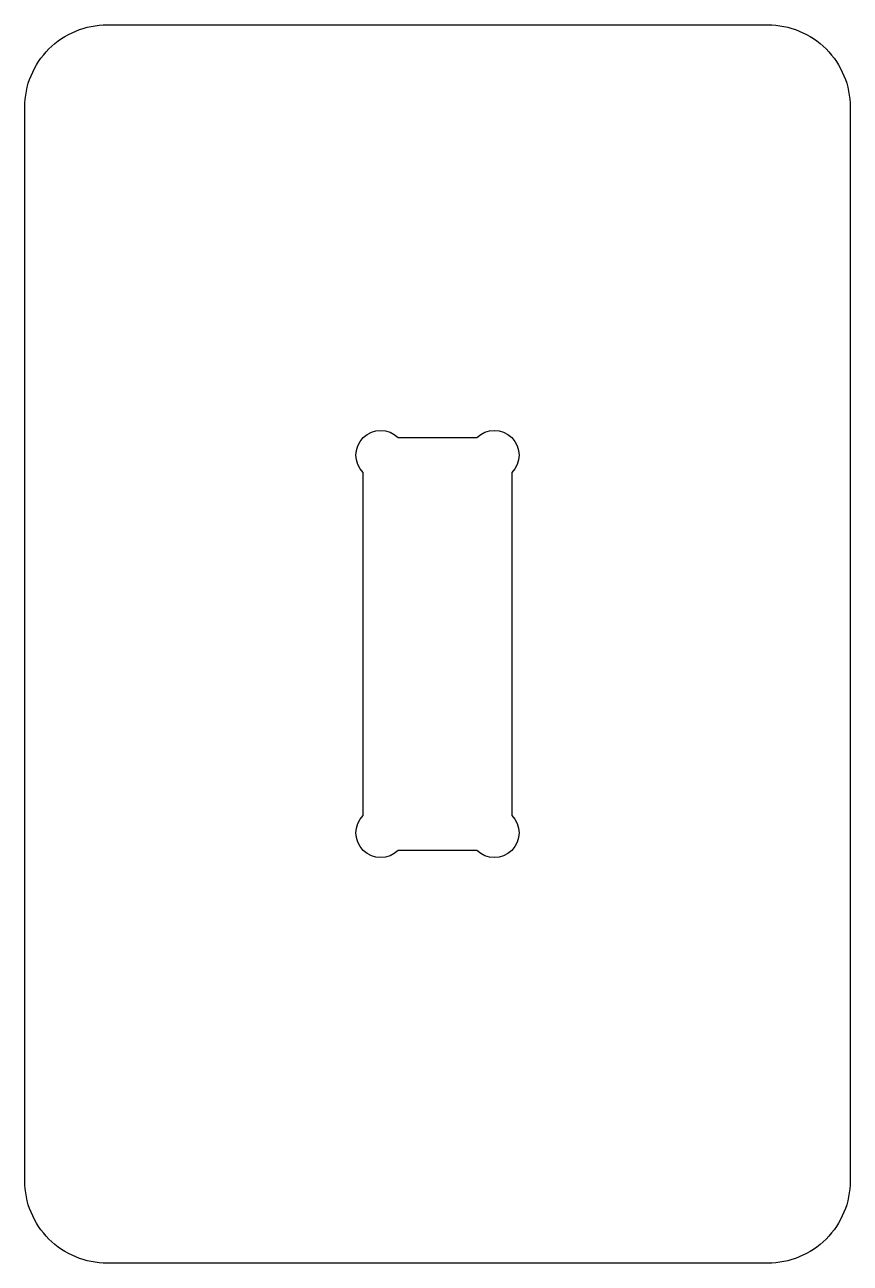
# Model space of a CAD drawing. Header units: millimetres. Extents: x -59 to 41, y -150 to 0.
import ezdxf

# ---------------------------------------------------------------- set-up
doc = ezdxf.new("R2010")
doc.units = ezdxf.units.MM
doc.layers.get('0').update_dxf_attribs({"linetype": 'CONTINUOUS'})

msp = doc.modelspace()

# ---------------------------------------------------------------- linework, layer by layer
for points in [[(41, -140, -0.414214), (31, -150), (-49, -150, -0.414214), (-59, -140), (-59, -10, -0.414214), (-49, 0), (31, 0, -0.414214), (41, -10)], [(-18, -54.24, -1), (-13.76, -50), (-4.24, -50, -1), (0, -54.24), (0, -95.76, -1), (-4.24, -100), (-13.76, -100, -1), (-18, -95.76)]]:
    msp.add_lwpolyline(points, format="xyb", close=True)

doc.saveas('drawing.dxf')
